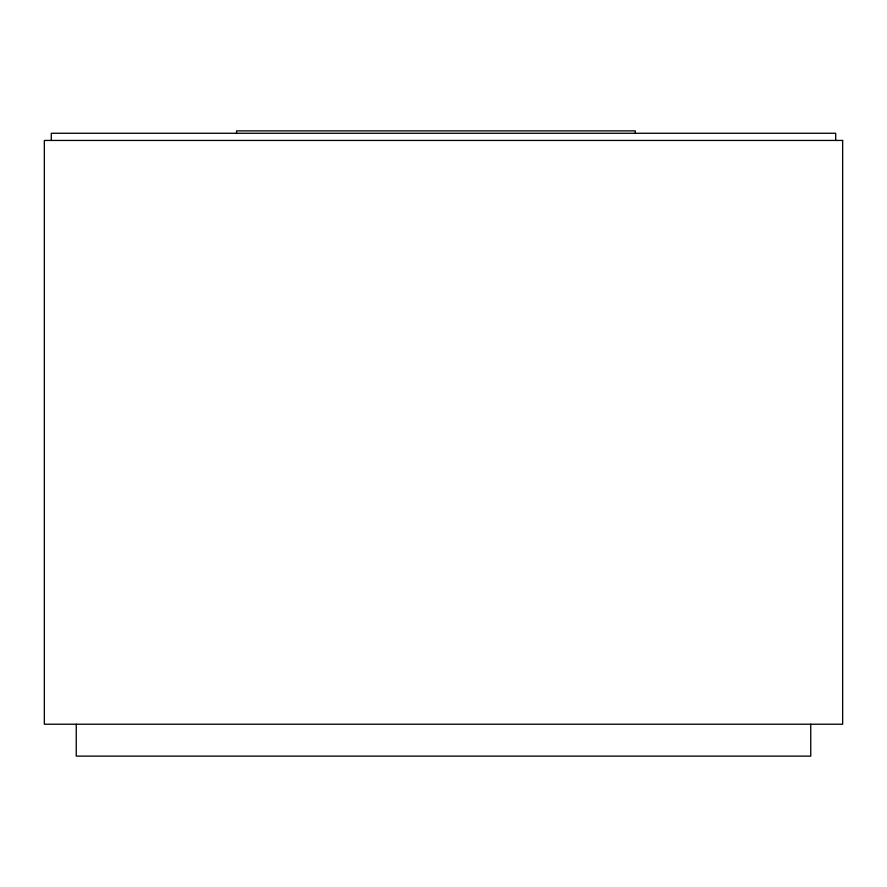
<?xml version="1.0" encoding="UTF-8"?>
<svg xmlns="http://www.w3.org/2000/svg" width="887" height="887" viewBox="0 0 887 887"><rect width="100%" height="100%" fill="white"/><g stroke="black" fill="none" stroke-linecap="round" stroke-linejoin="round"><path stroke-width="1.33" d="M835.698 140.445L835.698 133.272L51.302 133.272L51.302 140.445M810.751 724.224L810.751 756.123L76.249 756.123L76.249 724.224M635.303 133.272L635.303 130.877L236.552 130.877L236.552 133.272M842.65 140.445L44.35 140.445L44.35 724.224L842.65 724.224L842.65 140.445"/></g></svg>
